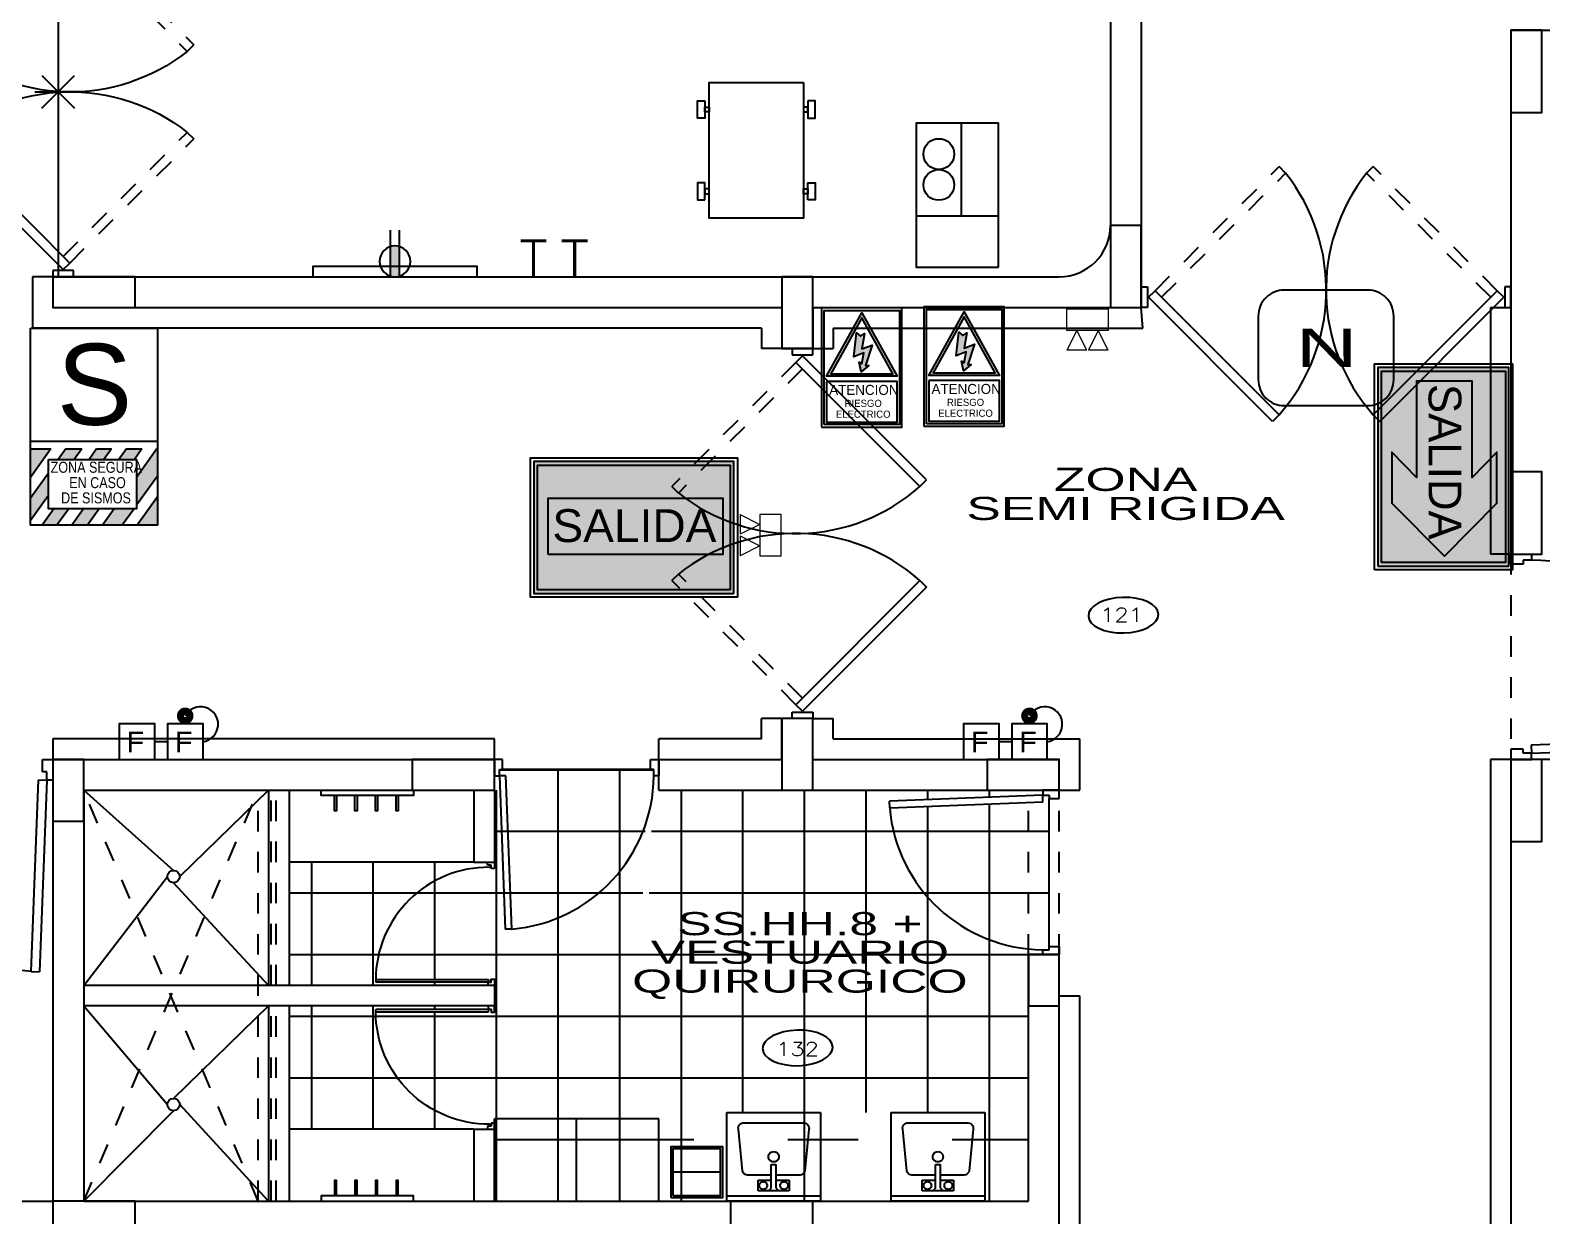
# Model space of a CAD drawing. Header units: millimetres. Extents: x 791 to 2661, y 209 to 602.
# Drawn here: x 1168.17 to 1175.53, y 492.06 to 497.83 of the extents above; entities that cross this region are included whole.
import ezdxf
from ezdxf.enums import TextEntityAlignment as Align

# ---------------------------------------------------------------- set-up
doc = ezdxf.new("R2010")
doc.units = ezdxf.units.MM
doc.header["$LTSCALE"] = 0.1
for name, pattern in [('DASHED2', [9.525, 6.35, -3.175]), ('HIDDEN', [9.525, 6.35, -3.175]), ('TRAZOS2', [0.375, 0.25, -0.125])]:
    doc.linetypes.add(name, pattern=pattern)
for name, color, linetype in [('01', 1, 'Continuous'), ('02', 8, 'Continuous'), ('03', 8, 'Continuous'), ('06', 1, 'Continuous'), ('1TEXTO-05', 5, 'Continuous'), ('BRIGADAS', 8, 'TRAZOS2'), ('CIRCUITO DE SALIDA', 8, 'Continuous'), ('COLUMNAS', 1, 'Continuous'), ('Equipamiento', 1, 'Continuous'), ('IE-ALARMA', 4, 'Continuous'), ('IE-ALUM', 4, 'Continuous'), ('LETRERO SEGURIDAD', 86, 'Continuous'), ('MARCO_FONDO_NEGRO', 7, 'Continuous'), ('N-AMB', 2, 'Continuous'), ('Pisos', 253, 'Continuous'), ('Proyecciones', 9, 'HIDDEN'), ('Puertas', 1, 'Continuous'), ('S LETRERO', 255, 'Continuous'), ('Sanitarios', 1, 'Continuous'), ('SENÑAL_FONDO_AMIARILLO', 51, 'Continuous'), ('SEÑAL_FONDO_AUXI_NEGRO', 250, 'Continuous'), ('SEÑAL_FONDO_FIGURAS', 254, 'Continuous'), ('SEÑAL_FONDO_NEGRO', 7, 'Continuous'), ('SEÑAL_FONDO_VERDE', 86, 'Continuous'), ('SEÑALES', 1, 'Continuous'), ('señalizacion', 1, 'Continuous'), ('Ventana alta', 1, 'DASHED2')]:
    doc.layers.add(name, color=color, linetype=linetype)
doc.layers.add('layer2', color=2, linetype='Continuous', lineweight=20)
doc.layers.add('LINEA 01', color=8, linetype='Continuous', lineweight=13)
doc.styles.add('0', font='romans.SHX', dxfattribs={"width": 1.5})
doc.styles.add('franklin gothic medium', font='framd.ttf')
doc.styles.add('ROMANS', font='', dxfattribs={"oblique": 1, "height": 0.075})
doc.styles.add('TEXTO TITULOS', font='', dxfattribs={"height": 0.12})
doc.styles.get('ROMANS').set_extended_font_data('Arial')
doc.styles.get('TEXTO TITULOS').set_extended_font_data('Arial')

# ---------------------------------------------------------------- blocks, each defined once
blk = doc.blocks.new('A$C0E812A79')
at = {"layer": 'Puertas', "linetype": 'TRAZOS2', "ltscale": 3}
for p, q in [((0.0668, -0.0182, 0.005), (0.671, 0.5859, 0.005)), ((0.0986, -0.05, 0.005), (0.7028, 0.5541, 0.005)), ((1.7014, -0.05, 0.005), (1.0972, 0.5541, 0.005)), ((1.7332, -0.0182, 0.005), (1.129, 0.5859, 0.005))]:
    blk.add_line(p, q, dxfattribs=at)
at = {"layer": 'Puertas'}
for p, q in [((0.7028, 0.5541, 0.005), (0.671, 0.5859, 0.005)), ((1.0972, 0.5541, 0.005), (1.129, 0.5859, 0.005))]:
    blk.add_line(p, q, dxfattribs=at)
at = {"layer": 'Puertas', "ltscale": 3}
for p, q in [((0, -0.1), (0, 0)), ((0, 0), (0.03, 0)), ((0.03, 0), (0.03, -0.025)), ((1.8, 0), (1.77, 0)), ((1.77, 0), (1.77, -0.025)), ((1.8, -0.1), (1.8, 0)), ((0.03, -0.025), (0.03, -0.025)), ((0.03, -0.025), (0.03, -0.1)), ((0.035, -0.05, 0.005), (0.0668, -0.0182, 0.005)), ((0.6391, -0.6542, 0.005), (0.035, -0.05, 0.005)), ((0.0668, -0.0182, 0.005), (0.671, -0.6223, 0.005)), ((1.7332, -0.0182, 0.005), (1.129, -0.6223, 0.005)), ((1.1609, -0.6542, 0.005), (1.765, -0.05, 0.005)), ((1.765, -0.05, 0.005), (1.7332, -0.0182, 0.005)), ((1.77, -0.025), (1.77, -0.025)), ((1.77, -0.025), (1.77, -0.1)), ((0.03, -0.1), (0, -0.1)), ((1.77, -0.1), (1.8, -0.1)), ((0.671, -0.6223, 0.005), (0.6391, -0.6542, 0.005)), ((1.129, -0.6223, 0.005), (1.1609, -0.6542, 0.005))]:
    blk.add_line(p, q, dxfattribs=at)
at = {"layer": 'Puertas'}
for centre, start, end in [((-0.017, -0.0151, 0.015), 318.56511, 38.33834), ((1.817, -0.0151, 0.015), 141.66166, 221.43489)]:
    blk.add_arc(centre, 0.9176, start, end, dxfattribs=at)
blk = doc.blocks.new('A$C75F00277')
at = {"layer": 'Puertas'}
for p, q in [((0, 0.95), (0, 1)), ((0, 1), (0.1, 1)), ((0.06, 0.97), (0.06, 0.95)), ((0.1, 0.97), (0.06, 0.97)), ((0.1, 1), (0.1, 0.97)), ((0.06, 0.95), (0, 0.95)), ((1.0317, 0.106), (0.0985, 0.07)), ((1.0317, 0.106), (1.0333, 0.066)), ((0, 0.05), (0, 0)), ((0.06, 0.05), (0, 0.05)), ((0, 0), (0.1, 0)), ((0.06, 0.03), (0.06, 0.05)), ((0.1, 0.03), (0.06, 0.03)), ((0.0985, 0.07), (0.1, 0.03)), ((0.1, 0.03), (1.0333, 0.066)), ((0.1, 0), (0.1, 0.03))]:
    blk.add_line(p, q, dxfattribs=at)
blk.add_arc((0.0923, 0.0274), 0.9427, 4.78175, 89.53472, dxfattribs=at)
blk = doc.blocks.new('A$C5FCB44E2')
at = {"layer": 'Sanitarios'}
for p, q in [((0, 0.4572, -0.1016), (0, 0.4572)), ((0, 0.4572, -0.1016), (0, 0.4572)), ((0, 0, -0.1016), (0, 0.4572, -0.1016)), ((0, 0.4572, -0.1016), (0.127, 0.4572, -0.1016)), ((0, 0), (0, 0.4572)), ((0, 0.4572), (0.127, 0.4572)), ((0.0254, 0.4572, 0.0508), (0.0254, 0, 0.0508)), ((0.127, 0.4572, -0.1016), (0.127, 0.4572)), ((0.127, 0.4572, -0.1016), (0.127, 0.4572)), ((0.127, 0.4572, -0.1016), (0.4318, 0.4572, -0.1016)), ((0.127, 0.4572), (0.4318, 0.4572)), ((0.4318, 0.4572, -0.1016), (0.4318, 0.4572)), ((0.4318, 0.4572, -0.1016), (0.4318, 0.4572)), ((0.4318, 0.4572, -0.1016), (0.4318, 0, -0.1016)), ((0.4318, 0.4572), (0.4318, 0)), ((0.1279, 0.362), (0.1304, 0.3681)), ((0.1304, 0.3681), (0.1344, 0.3734)), ((0.1344, 0.3734), (0.1397, 0.3774)), ((0.1397, 0.3774), (0.1458, 0.3799)), ((0.1458, 0.3799), (0.1474, 0.3803)), ((0.1474, 0.3803), (0.3506, 0.4003)), ((0.3506, 0.4003), (0.3572, 0.4008)), ((0.3572, 0.4008), (0.3638, 0.3995)), ((0.3638, 0.3995), (0.3697, 0.3965)), ((0.3697, 0.3965), (0.3747, 0.3922)), ((0.3747, 0.3922), (0.3784, 0.3867)), ((0.3784, 0.3867), (0.3805, 0.3804)), ((0.3805, 0.3804), (0.381, 0.3754)), ((0.381, 0.3754), (0.381, 0.0818)), ((0.0508, 0.1524, 0.0508), (0.0508, 0.3048, 0.0508)), ((0.0508, 0.3048, 0.0508), (0.1016, 0.3048, 0.0508)), ((0.0627, 0.2929, 0.0508), (0.0667, 0.2959, 0.0508)), ((0.0667, 0.2959, 0.0508), (0.0713, 0.2978, 0.0508)), ((0.0713, 0.2978, 0.0508), (0.0762, 0.2985, 0.0508)), ((0.0762, 0.2985, 0.0508), (0.0811, 0.2978, 0.0508)), ((0.0811, 0.2978, 0.0508), (0.0857, 0.2959, 0.0508)), ((0.0857, 0.2959, 0.0508), (0.0897, 0.2929, 0.0508)), ((0.1016, 0.3048, 0.0508), (0.1016, 0.2413, 0.0508)), ((0.127, 0.3554), (0.1279, 0.362)), ((0.127, 0.2413), (0.127, 0.3554)), ((0.0635, 0.2413, 0.0508), (0.0508, 0.254, 0.0508)), ((0.0572, 0.2794, 0.0508), (0.0578, 0.2843, 0.0508)), ((0.0578, 0.2745, 0.0508), (0.0572, 0.2794, 0.0508)), ((0.0578, 0.2843, 0.0508), (0.0597, 0.2889, 0.0508)), ((0.0597, 0.2699, 0.0508), (0.0578, 0.2745, 0.0508)), ((0.0597, 0.2889, 0.0508), (0.0627, 0.2929, 0.0508)), ((0.0627, 0.2659, 0.0508), (0.0597, 0.2699, 0.0508)), ((0.0667, 0.2629, 0.0508), (0.0627, 0.2659, 0.0508)), ((0.0635, 0.2413, 0.0508), (0.1778, 0.2413, 0.0508)), ((0.0713, 0.261, 0.0508), (0.0667, 0.2629, 0.0508)), ((0.0762, 0.2604, 0.0508), (0.0713, 0.261, 0.0508)), ((0.0811, 0.261, 0.0508), (0.0762, 0.2604, 0.0508)), ((0.0762, 0.2604, 0.0508), (0.0762, 0.2604, 0.0508)), ((0.0857, 0.2629, 0.0508), (0.0811, 0.261, 0.0508)), ((0.0897, 0.2659, 0.0508), (0.0857, 0.2629, 0.0508)), ((0.0897, 0.2929, 0.0508), (0.0927, 0.2889, 0.0508)), ((0.0927, 0.2699, 0.0508), (0.0897, 0.2659, 0.0508)), ((0.0927, 0.2889, 0.0508), (0.0946, 0.2843, 0.0508)), ((0.0946, 0.2745, 0.0508), (0.0927, 0.2699, 0.0508)), ((0.0946, 0.2843, 0.0508), (0.0953, 0.2794, 0.0508)), ((0.0953, 0.2794, 0.0508), (0.0946, 0.2745, 0.0508)), ((0.1778, 0.2413, 0.0508), (0.1778, 0.2159, 0.0508)), ((0.1905, 0.2286, 0.0508), (0.1914, 0.2352, 0.0508)), ((0.1914, 0.222, 0.0508), (0.1905, 0.2286, 0.0508)), ((0.1914, 0.2352, 0.0508), (0.1939, 0.2413, 0.0508)), ((0.1939, 0.2159, 0.0508), (0.1914, 0.222, 0.0508)), ((0.1939, 0.2413, 0.0508), (0.1979, 0.2466, 0.0508)), ((0.1979, 0.2466, 0.0508), (0.2032, 0.2506, 0.0508)), ((0.2032, 0.2506, 0.0508), (0.2093, 0.2531, 0.0508)), ((0.2093, 0.2531, 0.0508), (0.2159, 0.254, 0.0508)), ((0.2159, 0.254, 0.0508), (0.2225, 0.2531, 0.0508)), ((0.2225, 0.2531, 0.0508), (0.2286, 0.2506, 0.0508)), ((0.2286, 0.2506, 0.0508), (0.2339, 0.2466, 0.0508)), ((0.2339, 0.2466, 0.0508), (0.2379, 0.2413, 0.0508)), ((0.2379, 0.2413, 0.0508), (0.2404, 0.2352, 0.0508)), ((0.2404, 0.222, 0.0508), (0.2379, 0.2159, 0.0508)), ((0.2404, 0.2352, 0.0508), (0.2413, 0.2286, 0.0508)), ((0.2413, 0.2286, 0.0508), (0.2404, 0.222, 0.0508)), ((0.0635, 0.2159, 0.0508), (0.0508, 0.2032, 0.0508)), ((0.1016, 0.1524, 0.0508), (0.0508, 0.1524, 0.0508)), ((0.0572, 0.1778, 0.0508), (0.0578, 0.1827, 0.0508)), ((0.0578, 0.1729, 0.0508), (0.0572, 0.1778, 0.0508)), ((0.0578, 0.1827, 0.0508), (0.0597, 0.1873, 0.0508)), ((0.0597, 0.1683, 0.0508), (0.0578, 0.1729, 0.0508)), ((0.0597, 0.1873, 0.0508), (0.0627, 0.1913, 0.0508)), ((0.0627, 0.1643, 0.0508), (0.0597, 0.1683, 0.0508)), ((0.0627, 0.1913, 0.0508), (0.0667, 0.1943, 0.0508)), ((0.0667, 0.1613, 0.0508), (0.0627, 0.1643, 0.0508)), ((0.0635, 0.2159, 0.0508), (0.1778, 0.2159, 0.0508)), ((0.0667, 0.1943, 0.0508), (0.0713, 0.1962, 0.0508)), ((0.0713, 0.1594, 0.0508), (0.0667, 0.1613, 0.0508)), ((0.0713, 0.1962, 0.0508), (0.0762, 0.1969, 0.0508)), ((0.0762, 0.1588, 0.0508), (0.0713, 0.1594, 0.0508)), ((0.0762, 0.1969, 0.0508), (0.0811, 0.1962, 0.0508)), ((0.0811, 0.1594, 0.0508), (0.0762, 0.1588, 0.0508)), ((0.0762, 0.1588, 0.0508), (0.0762, 0.1588, 0.0508)), ((0.0811, 0.1962, 0.0508), (0.0857, 0.1943, 0.0508)), ((0.0857, 0.1613, 0.0508), (0.0811, 0.1594, 0.0508)), ((0.0857, 0.1943, 0.0508), (0.0897, 0.1913, 0.0508)), ((0.0897, 0.1643, 0.0508), (0.0857, 0.1613, 0.0508)), ((0.0897, 0.1913, 0.0508), (0.0927, 0.1873, 0.0508)), ((0.0927, 0.1683, 0.0508), (0.0897, 0.1643, 0.0508)), ((0.0927, 0.1873, 0.0508), (0.0946, 0.1827, 0.0508)), ((0.0946, 0.1729, 0.0508), (0.0927, 0.1683, 0.0508)), ((0.0946, 0.1827, 0.0508), (0.0953, 0.1778, 0.0508)), ((0.0953, 0.1778, 0.0508), (0.0946, 0.1729, 0.0508)), ((0.1016, 0.2159, 0.0508), (0.1016, 0.1524, 0.0508)), ((0.127, 0.1018), (0.127, 0.2159)), ((0.1979, 0.2106, 0.0508), (0.1939, 0.2159, 0.0508)), ((0.2032, 0.2066, 0.0508), (0.1979, 0.2106, 0.0508)), ((0.2093, 0.2041, 0.0508), (0.2032, 0.2066, 0.0508)), ((0.2159, 0.2032, 0.0508), (0.2093, 0.2041, 0.0508)), ((0.2225, 0.2041, 0.0508), (0.2159, 0.2032, 0.0508)), ((0.2159, 0.2032, 0.0508), (0.2159, 0.2032, 0.0508)), ((0.2286, 0.2066, 0.0508), (0.2225, 0.2041, 0.0508)), ((0.2339, 0.2106, 0.0508), (0.2286, 0.2066, 0.0508)), ((0.2379, 0.2159, 0.0508), (0.2339, 0.2106, 0.0508)), ((0.1271, 0.1002), (0.127, 0.1018)), ((0.1283, 0.0936), (0.1271, 0.1002)), ((0.1313, 0.0877), (0.1283, 0.0936)), ((0.1356, 0.0827), (0.1313, 0.0877)), ((0.1411, 0.079), (0.1356, 0.0827)), ((0.1474, 0.0769), (0.1411, 0.079)), ((0.3506, 0.0569), (0.1474, 0.0769)), ((0.3801, 0.0752), (0.3776, 0.0691)), ((0.381, 0.0818), (0.3801, 0.0752)), ((0, 0, -0.1016), (0, 0)), ((0, 0, -0.1016), (0, 0)), ((0.127, 0, -0.1016), (0, 0, -0.1016)), ((0.127, 0), (0, 0)), ((0.127, 0, -0.1016), (0.127, 0)), ((0.127, 0, -0.1016), (0.127, 0)), ((0.4318, 0, -0.1016), (0.127, 0, -0.1016)), ((0.4318, 0), (0.127, 0)), ((0.3556, 0.0564), (0.3506, 0.0569)), ((0.3622, 0.0573), (0.3556, 0.0564)), ((0.3683, 0.0598), (0.3622, 0.0573)), ((0.3736, 0.0638), (0.3683, 0.0598)), ((0.3776, 0.0691), (0.3736, 0.0638)), ((0.4318, 0, -0.1016), (0.4318, 0)), ((0.4318, 0, -0.1016), (0.4318, 0))]:
    blk.add_line(p, q, dxfattribs=at)
blk = doc.blocks.new('cambio piso')
at = {"layer": 'Pisos', "color": 3}
for p, q in [((968.3723, 604.2963), (968.3723, 604.0714)), ((968.3723, 604.2963), (968.3723, 604.0714)), ((968.4518, 604.2634), (968.2927, 604.1044)), ((968.2927, 604.2634), (968.4518, 604.1044))]:
    blk.add_line(p, q, dxfattribs=at)
blk = doc.blocks.new('.6')
at = {"layer": '02'}
for p, q in [((-0.033, 0.579), (-0.033, 0.594)), ((0, 0.594), (0, 0.564)), ((-0.024, 0.579), (-0.033, 0.579)), ((-0.015, 0.579), (-0.024, 0.579)), ((-0.015, 0.564), (-0.015, 0.579)), ((0, 0.564), (-0.015, 0.564)), ((-0.5725, 0.0285), (-0.028, 0.0285)), ((-0.5725, 0.0285), (-0.5725, 0.0165)), ((-0.028, 0.0165), (-0.5725, 0.0165)), ((-0.028, 0.0285), (-0.028, 0.0165))]:
    blk.add_line(p, q, dxfattribs=at)
blk.add_lwpolyline([(0, 0), (-0.0304, 0), (-0.0304, 0.015), (-0.015, 0.015), (-0.015, 0.03), (0, 0.03)], close=True, dxfattribs=at)
at = {"layer": 'Puertas'}
for p, q in [((-0.024, 0.5695), (-0.015, 0.5695)), ((-0.028, 0.0165), (-0.028, 0.015))]:
    blk.add_line(p, q, dxfattribs=at)
blk.add_arc((-0.028, 0.025), 0.5445, 89.57456, 179.62972, dxfattribs=at)
blk = doc.blocks.new('TOM-2')
blk.add_hatch(color=256).paths.add_polyline_path([(-0.0135, -0.0225, 0.076321), (-0.01, 0, 0.076321), (-0.0135, 0.0225), (-0.1565, 0.0225, 0.076321), (-0.16, 0, 0.076321), (-0.1565, -0.0225)])
for p, q in [((-0.0135, 0.0225), (-0.2365, 0.0225)), ((-0.0135, -0.0225), (-0.2365, -0.0225))]:
    blk.add_line(p, q)
blk.add_circle((-0.085, 0), 0.075)
blk = doc.blocks.new('N-2')
at = {"layer": 'Equipamiento'}
blk.add_lwpolyline([(0.3066, -0.1513), (0.3566, -0.1513), (0.3566, 0.6487), (0.3066, 0.6487)], close=True, dxfattribs=at)
blk = doc.blocks.new('MA-12')
for points in [[(0.0891, 0.4803), (0.1723, 0.4803), (0.1723, 0.5162), (0.0891, 0.5162)], [(0.5709, 0.4803), (0.4877, 0.4803), (0.4877, 0.5162), (0.5709, 0.5162)], [(0, 0), (0.66, 0), (0.66, 0.46), (0, 0.46)], [(0.1189, 0.46), (0.1425, 0.46), (0.1425, 0.4803), (0.1189, 0.4803)], [(0.5411, 0.46), (0.5175, 0.46), (0.5175, 0.4803), (0.5411, 0.4803)], [(0.0891, -0.0203), (0.1723, -0.0203), (0.1723, -0.0562), (0.0891, -0.0562)], [(0.1189, 0), (0.1425, 0), (0.1425, -0.0203), (0.1189, -0.0203)], [(0.5709, -0.0203), (0.4877, -0.0203), (0.4877, -0.0562), (0.5709, -0.0562)], [(0.5411, 0), (0.5175, 0), (0.5175, -0.0203), (0.5411, -0.0203)]]:
    blk.add_lwpolyline(points, close=True)
blk = doc.blocks.new('EM-20')
for p, q in [((-0.1, 0.2), (-0.1, -0.2)), ((-0.1, -0.02), (0.35, -0.02))]:
    blk.add_line(p, q)
blk.add_lwpolyline([(-0.35, -0.2), (0.35, -0.2), (0.35, 0.2), (-0.35, 0.2)], close=True)
for centre in [(0.05, 0.09), (0.2, 0.09)]:
    blk.add_circle(centre, 0.075)
blk = doc.blocks.new('MP-1')
at = {"layer": 'Equipamiento'}
blk.add_line((0.115, 0), (0.115, -0.23), dxfattribs=at)
for points in [[(-0.01, -0.24), (0.24, -0.24), (0.24, 0.01), (-0.01, 0.01)], [(0, -0.23), (0.23, -0.23), (0.23, 0), (0, 0)]]:
    blk.add_lwpolyline(points, close=True, dxfattribs=at)
blk = doc.blocks.new('MC-34')
for p, q in [((-0.025, 0.05), (-0.1, 0.05)), ((-0.025, -0.05), (-0.1, -0.05)), ((-0.025, -0.15), (-0.1, -0.15))]:
    blk.add_line(p, q)
blk.add_lwpolyline([(0, -0.225), (0, 0.225), (-0.025, 0.225), (-0.025, -0.225)], close=True)
for points in [[(-0.025, 0.15), (-0.1, 0.15), (-0.1, 0.14), (-0.025, 0.14)], [(-0.025, 0.05), (-0.1, 0.05), (-0.1, 0.04), (-0.025, 0.04)], [(-0.025, -0.05), (-0.1, -0.05), (-0.1, -0.06), (-0.025, -0.06)], [(-0.025, -0.15), (-0.1, -0.15), (-0.1, -0.16), (-0.025, -0.16)]]:
    blk.add_lwpolyline(points)
blk = doc.blocks.new('A$C34EA66F1')
at = {"layer": 'Equipamiento', "rotation": 180}
blk.add_blockref('MC-34', (0, 0.225), dxfattribs=at)
blk = doc.blocks.new('SAL4')
at = {"layer": 'SEÑAL_FONDO_FIGURAS'}
h = blk.add_hatch(color=256, dxfattribs=at)
h.paths.add_polyline_path([(845.8129, 731.0212), (845.8129, 731.4968), (846.5341, 731.4968), (846.5341, 731.0212)])
h.paths.add_polyline_path([(846.5211, 731.0343), (846.5211, 731.4837), (845.8259, 731.4837), (845.8259, 731.0343)], flags=16)
h.paths.add_polyline_path([(846.3999, 731.1488), (845.9025, 731.1488), (845.9025, 731.3815), (846.3999, 731.3815)], flags=8)
blk.add_hatch(color=256, dxfattribs=at).paths.add_polyline_path([(846.4952, 731.3638), (845.8624, 731.3638), (845.8624, 731.1627), (846.4952, 731.1627)])
at = {"layer": 'SEÑAL_FONDO_VERDE'}
h = blk.add_hatch(color=256, dxfattribs=at)
h.paths.add_polyline_path([(846.5211, 731.4837), (845.8259, 731.4837), (845.8259, 731.0343), (846.5211, 731.0343)])
h.paths.add_polyline_path([(846.4952, 731.3638), (846.4952, 731.1627), (845.8624, 731.1627), (845.8624, 731.3638)], flags=16)
at = {"layer": 'MARCO_FONDO_NEGRO'}
blk.add_lwpolyline([(846.5471, 731.0082), (845.7999, 731.0082), (845.7999, 731.5098), (846.5471, 731.5098)], close=True, dxfattribs=at)
at = {"layer": 'SEÑAL_FONDO_FIGURAS'}
blk.add_lwpolyline([(846.5341, 731.0212), (846.5341, 731.4968), (845.8129, 731.4968), (845.8129, 731.0212)], close=True, dxfattribs=at)
at = {"layer": 'SEÑAL_FONDO_NEGRO'}
blk.add_lwpolyline([(846.5211, 731.0343), (845.8259, 731.0343), (845.8259, 731.4837), (846.5211, 731.4837)], close=True, dxfattribs=at)
at = {"layer": 'SEÑAL_FONDO_VERDE'}
blk.add_lwpolyline([(845.8624, 731.1627), (846.4952, 731.1627), (846.4952, 731.3638), (845.8624, 731.3638)], close=True, dxfattribs=at)
at = {"layer": 'SEÑAL_FONDO_VERDE', "style": 'franklin gothic medium', "width": 1.05}
blk.add_text('SALIDA', height=0.11849, dxfattribs=at).set_placement((845.8794, 731.2063))
blk = doc.blocks.new('A$C4F586106')
at = {"layer": 'SEÑAL_FONDO_FIGURAS'}
h = blk.add_hatch(color=256, dxfattribs=at)
h.paths.add_polyline_path([(1.092, 0.238), (0.029, 0.238), (0.029, 1.85), (1.092, 1.85)])
h.paths.add_polyline_path([(1.063, 1.821), (0.058, 1.821), (0.058, 0.267), (1.063, 0.267)], flags=16)
h.paths.add_polyline_path([(0.807, 1.55), (0.807, 0.438), (0.287, 0.438), (0.287, 1.55)], flags=8)
blk.add_hatch(color=256, dxfattribs=at).paths.add_polyline_path([(0.553, 1.768), (0.126, 1.339), (0.126, 0.925), (0.327, 1.132), (0.327, 0.349), (0.553, 0.349), (0.778, 0.349), (0.778, 1.132), (0.979, 0.925), (0.979, 1.339)])
at = {"layer": 'SEÑAL_FONDO_VERDE'}
h = blk.add_hatch(color=256, dxfattribs=at)
h.paths.add_polyline_path([(0.058, 0.267), (0.058, 1.821), (1.063, 1.821), (1.063, 0.267)])
h.paths.add_polyline_path([(0.327, 0.349), (0.553, 0.349), (0.778, 0.349), (0.778, 1.132), (0.979, 0.925), (0.979, 1.339), (0.553, 1.768), (0.126, 1.339), (0.126, 0.925), (0.327, 1.132)], flags=16)
at = {"layer": 'MARCO_FONDO_NEGRO'}
blk.add_lwpolyline([(1.121, 1.879), (1.121, 0.209), (0, 0.209), (0, 1.879)], close=True, dxfattribs=at)
at = {"layer": 'SEÑAL_FONDO_FIGURAS'}
blk.add_lwpolyline([(1.092, 1.85), (0.029, 1.85), (0.029, 0.238), (1.092, 0.238)], close=True, dxfattribs=at)
at = {"layer": 'SEÑAL_FONDO_NEGRO'}
blk.add_lwpolyline([(1.063, 1.821), (1.063, 0.267), (0.058, 0.267), (0.058, 1.821)], close=True, dxfattribs=at)
at = {"layer": 'SEÑAL_FONDO_VERDE'}
for points in [[(1.063, 1.821), (1.063, 0.267), (0.058, 0.267), (0.058, 1.821)], [(0.553, 0.349), (0.778, 0.349), (0.778, 1.132), (0.979, 0.925), (0.979, 1.339), (0.553, 1.768), (0.126, 1.339), (0.126, 0.925), (0.327, 1.132), (0.327, 0.349)], [(0.553, 0.349), (0.778, 0.349), (0.778, 1.132), (0.979, 0.925), (0.979, 1.339), (0.553, 1.768), (0.126, 1.339), (0.126, 0.925), (0.327, 1.132), (0.327, 0.349)]]:
    blk.add_lwpolyline(points, close=True, dxfattribs=at)
at = {"layer": 'SEÑAL_FONDO_VERDE', "style": 'franklin gothic medium'}
blk.add_text('SALIDA', height=0.2658, rotation=90, dxfattribs=at).set_placement((0.681, 0.372))
blk = doc.blocks.new('SEG')
at = {"layer": 'LETRERO SEGURIDAD'}
h = blk.add_hatch(color=2, dxfattribs=at)
h.dxf.hatch_style = 2
h.paths.add_polyline_path([(0.276, 1.037), (0, 1.037), (0, 0.651)])
h = blk.add_hatch(color=2, dxfattribs=at)
h.dxf.hatch_style = 2
h.paths.add_polyline_path([(0.592, 0.894), (0.695, 1.037), (0.479, 1.037), (0.377, 0.894)])
h = blk.add_hatch(color=2, dxfattribs=at)
h.dxf.hatch_style = 2
h.paths.add_polyline_path([(0.996, 0.894), (1.098, 1.037), (0.898, 1.037), (0.795, 0.894)])
h = blk.add_hatch(color=2, dxfattribs=at)
h.dxf.hatch_style = 2
h.paths.add_polyline_path([(1.411, 0.894), (1.514, 1.037), (1.302, 1.037), (1.199, 0.894)])
h = blk.add_hatch(color=2, dxfattribs=at)
h.dxf.hatch_style = 2
h.paths.add_polyline_path([(1.441, 0.274), (1.723, 0.669), (1.723, 1.037), (1.717, 1.037), (1.441, 0.651)])
h = blk.add_hatch(color=2, dxfattribs=at)
h.dxf.hatch_style = 2
h.paths.add_polyline_path([(0, 0.367), (0, 0.066), (0.242, 0.405), (0.242, 0.706)])
h = blk.add_hatch(color=2, dxfattribs=at)
h.dxf.hatch_style = 2
h.paths.add_polyline_path([(0.518, 0.226), (0.318, 0.226), (0.156, 0), (0.357, 0)])
h = blk.add_hatch(color=2, dxfattribs=at)
h.dxf.hatch_style = 2
h.paths.add_polyline_path([(0.56, 0), (0.772, 0), (0.934, 0.226), (0.721, 0.226)])
h = blk.add_hatch(color=2, dxfattribs=at)
h.dxf.hatch_style = 2
h.paths.add_polyline_path([(0.976, 0), (1.245, 0), (1.406, 0.226), (1.137, 0.226)])
h = blk.add_hatch(color=2, dxfattribs=at)
h.dxf.hatch_style = 2
h.paths.add_polyline_path([(1.448, 0), (1.723, 0), (1.723, 0.385)])
at = {"layer": 'LETRERO SEGURIDAD', "color": 2}
for p, q in [((0, 1.143), (1.723, 1.143)), ((0, 1.037), (0.276, 1.037)), ((0.276, 1.037), (0, 0.651)), ((0.479, 1.037), (0.377, 0.894)), ((0.479, 1.037), (0.695, 1.037)), ((0.695, 1.037), (0.592, 0.894)), ((0.898, 1.037), (0.795, 0.894)), ((0.898, 1.037), (1.098, 1.037)), ((1.098, 1.037), (0.996, 0.894)), ((1.302, 1.037), (1.199, 0.894)), ((1.302, 1.037), (1.514, 1.037)), ((1.514, 1.037), (1.411, 0.894)), ((1.717, 1.037), (1.441, 0.651)), ((1.717, 1.037), (1.723, 1.037)), ((0.242, 0.706), (0, 0.367)), ((1.723, 0.669), (1.441, 0.274)), ((0.242, 0.405), (0, 0.066)), ((0.318, 0.226), (0.156, 0)), ((0.518, 0.226), (0.357, 0)), ((0.721, 0.226), (0.56, 0)), ((0.934, 0.226), (0.772, 0)), ((1.137, 0.226), (0.976, 0)), ((1.406, 0.226), (1.245, 0)), ((1.723, 0.385), (1.448, 0))]:
    blk.add_line(p, q, dxfattribs=at)
for points in [[(0, 2.679), (1.723, 2.679), (1.723, 0), (0, 0)], [(0.242, 0.894), (1.441, 0.894), (1.441, 0.226), (0.242, 0.226)]]:
    blk.add_lwpolyline(points, close=True, dxfattribs=at)
at = {"layer": 'LINEA 01', "color": 2, "char_height": 0.14898, "width": 3.73895, "attachment_point": 1}
for s, insert in [('{\\fSwis721 Cn BT|b0|i0|c0|p34;ZONA SEGURA}', (0.273, 0.863)), ('{\\fSwis721 Cn BT|b0|i0|c0|p34;EN CASO}', (0.526, 0.654)), ('{\\fSwis721 Cn BT|b0|i0|c0|p34;DE SISMOS}', (0.415, 0.447))]:
    blk.add_mtext(s, dxfattribs=dict(at, insert=insert))
at = {"layer": 'S LETRERO', "color": 2, "style": 'TEXTO TITULOS'}
blk.add_text('S', height=1.101, dxfattribs=at).set_placement((0.356, 1.365))
blk = doc.blocks.new('A$C4DE02C67')
at = {"layer": 'SEÑALES', "color": 2}
blk.add_lwpolyline([(0.0844, 0), (0.3556, 0, 0.414214), (0.4399, 0.0844), (0.4399, 0.2906, 0.414214), (0.3556, 0.375), (0.0844, 0.375, 0.414214), (0, 0.2906), (0, 0.0844, 0.414214)], format="xyb", close=True, dxfattribs=at)
at = {"layer": 'SEÑALES', "color": 2, "style": 'ROMANS', "width": 1.6}
blk.add_attdef('N', text='', height=0.125, dxfattribs=at).set_placement((0.2219, 0.1875), align=Align.MIDDLE_CENTER)
blk = doc.blocks.new('A$C19FD3893')
at = {"layer": 'SEÑALES', "color": 2}
blk.add_blockref('A$C4DE02C67', (-0.22, -0.375), dxfattribs=at).add_auto_attribs({'N': 'N'})
blk = doc.blocks.new('LUZ EMERG DUO')
at = {"layer": 'layer2'}
for p, q in [((-0.1, 0.2), (-0.004, 0.2)), ((-0.1, 0.2), (-0.052, 0.104)), ((-0.052, 0.104), (-0.004, 0.2)), ((0.004, 0.2), (0.1, 0.2)), ((0.004, 0.2), (0.052, 0.104)), ((0.052, 0.104), (0.1, 0.2)), ((-0.1, 0.104), (0.1, 0.104)), ((-0.1, 0), (-0.1, 0.104)), ((0.1, 0.104), (0.1, 0)), ((0.1, 0), (-0.1, 0))]:
    blk.add_line(p, q, dxfattribs=at)
blk = doc.blocks.new('ELECT')
at = {"layer": 'SEÑAL_FONDO_AUXI_NEGRO'}
h = blk.add_hatch(color=2, dxfattribs=at)
h.paths.add_polyline_path([(0.906, -0.111), (0.111, -1.541), (0.906, -1.541), (1.701, -1.541)])
h.paths.add_polyline_path([(1.605, -1.486), (0.906, -1.486), (0.206, -1.486), (0.906, -0.222)], flags=16)
h.paths.add_polyline_path([(0.99, -1.297), (1.068, -1.297), (0.895, -1.44), (0.844, -1.224), (0.907, -1.262), (0.955, -1.008), (0.728, -1.101), (0.788, -0.564), (0.874, -0.639), (0.967, -0.579), (0.904, -0.925), (1.139, -0.839)], flags=0)
at = {"layer": 'MARCO_FONDO_NEGRO', "color": 2}
for points in [[(0, -2.685), (1.811, -2.685), (1.811, 0), (0, 0)], [(0.055, -2.63), (0.055, -0.055), (1.756, -0.055), (1.756, -2.63)]]:
    blk.add_lwpolyline(points, close=True, dxfattribs=at)
at = {"layer": 'SENÑAL_FONDO_AMIARILLO', "color": 2}
for points in [[(0.906, -1.486), (1.605, -1.486), (0.906, -0.222), (0.206, -1.486)], [(0.111, -1.655), (0.111, -2.574), (1.701, -2.574), (1.701, -1.655)]]:
    blk.add_lwpolyline(points, close=True, dxfattribs=at)
blk.add_lwpolyline([(0.907, -1.262), (0.955, -1.008), (0.728, -1.101), (0.788, -0.564), (0.874, -0.639), (0.967, -0.579), (0.904, -0.925), (1.139, -0.839), (0.99, -1.297), (1.068, -1.297), (0.895, -1.44), (0.844, -1.224), (0.907, -1.262)], dxfattribs=at)
at = {"layer": 'SEÑAL_FONDO_AUXI_NEGRO', "color": 2}
for points in [[(0.906, -1.541), (0.111, -1.541), (0.906, -0.111), (1.701, -1.541)], [(0.906, -1.486), (1.605, -1.486), (0.906, -0.222), (0.206, -1.486)]]:
    blk.add_lwpolyline(points, close=True, dxfattribs=at)
blk.add_lwpolyline([(0.907, -1.262), (0.955, -1.008), (0.728, -1.101), (0.788, -0.564), (0.874, -0.639), (0.967, -0.579), (0.904, -0.925), (1.139, -0.839), (0.99, -1.297), (1.068, -1.297), (0.895, -1.44), (0.844, -1.224), (0.907, -1.262)], dxfattribs=at)
at = {"layer": 'SEÑAL_FONDO_AUXI_NEGRO', "color": 2, "style": 'franklin gothic medium'}
for s, height, p in [('ATENCION', 0.2261, (0.171, -1.96)), ('ELECTRICO', 0.1611, (0.321, -2.475)), ('RIESGO', 0.1611, (0.519, -2.23))]:
    blk.add_text(s, height=height, dxfattribs=at).set_placement(p)
blk = doc.blocks.new('ALARMA11')
at = {"const_width": 0.0463}
blk.add_lwpolyline([(0.3042, 0.2159, 1), (0.338, 0.209, 1), (0.3042, 0.2159)], format="xyb", dxfattribs=at)
for points in [[(0, 0), (0.173, 0), (0.173, 0.173), (0, 0.173)], [(0.2349, 0), (0.4079, 0), (0.4079, 0.173), (0.2349, 0.173)]]:
    blk.add_lwpolyline(points, close=True)
blk.add_lwpolyline([(0.2349, 0.0865), (0.173, 0.0865)])
blk.add_arc((0.3959, 0.1712), 0.0855, 278.00498, 151.12641)
at = {"style": 'ROMANS'}
for p in [(0.0362, 0.0352), (0.2711, 0.0352)]:
    blk.add_text('F', height=0.1, dxfattribs=at).set_placement(p)

msp = doc.modelspace()

# ---------------------------------------------------------------- hatches: boundary and pattern name
at = {"layer": 'Pisos', "ltscale": 0.15}
h = msp.add_hatch(dxfattribs=at)
h.set_pattern_fill('_USER', color=256, scale=0.3, style=0, double=1, pattern_type=0)
h.set_pattern_definition([(360, (1173.14137, 492.12913), (7e-17, 0.3), []), (90, (1173.14137, 492.12913), (-0.3, 9e-17), [])])
h.paths.add_polyline_path([(1173.0314, 493.3291), (1173.0314, 493.357, -0.36113), (1172.356, 494.0444), (1172.3548, 494.0763), (1173.0314, 494.1024), (1173.0314, 494.1291), (1171.2314, 494.1291), (1171.2047, 494.1291), (1171.1786, 493.4525), (1171.1466, 493.4537, -0.36113), (1170.4592, 494.1291), (1170.4314, 494.1291), (1170.4314, 493.7791), (1170.4314, 493.7488), (1170.4162, 493.7488), (1170.4162, 493.7543), (1170.4071, 493.7543, 0.414496), (1169.8531, 493.2079), (1170.403, 493.2079), (1170.403, 493.1943), (1170.4162, 493.1943), (1170.4162, 493.2094), (1170.4314, 493.2094), (1170.4314, 493.1791), (1170.4314, 493.0791), (1170.4314, 493.0488), (1170.4162, 493.0488), (1170.4162, 493.064), (1170.403, 493.064), (1170.403, 493.0503), (1169.8531, 493.0503, 0.414496), (1170.4071, 492.5039), (1170.4162, 492.5039), (1170.4162, 492.5094), (1170.4314, 492.5094), (1170.4314, 492.4791), (1170.4314, 492.1291), (1171.4028, 492.1291), (1171.4028, 492.2561), (1171.4028, 492.5609), (1171.86, 492.5609), (1171.86, 492.2561), (1171.86, 492.1291), (1172.2028, 492.1291), (1172.2028, 492.2561), (1172.2028, 492.5609), (1172.66, 492.5609), (1172.66, 492.2561), (1172.66, 492.1291), (1173.0314, 492.1291)])
h.paths.add_polyline_path([(1169.8531, 493.0503), (1169.8531, 493.0625), (1170.4007, 493.0625), (1170.4007, 493.0791), (1169.628, 493.0791), (1169.628, 492.4791), (1170.3314, 492.4791), (1170.398, 492.4791), (1170.398, 492.4943), (1170.4071, 492.4943), (1170.4162, 492.4943), (1170.4162, 492.5039), (1170.4071, 492.5039, -0.414496)])
h.paths.add_polyline_path([(1169.628, 493.0791), (1169.4314, 493.0791), (1169.4314, 492.4791), (1169.628, 492.4791)])
h.paths.add_polyline_path([(1169.628, 493.7791), (1169.4314, 493.7791), (1169.4314, 493.1791), (1169.628, 493.1791)])
h.paths.add_polyline_path([(1170.4071, 493.7543), (1170.4162, 493.7543), (1170.4162, 493.764), (1170.4071, 493.764), (1170.398, 493.764), (1170.398, 493.7791), (1170.3314, 493.7791), (1169.628, 493.7791), (1169.628, 493.1791), (1170.4007, 493.1791), (1170.4007, 493.1958), (1169.8531, 493.1958), (1169.8531, 493.2079, -0.414496)])
h.paths.add_polyline_path([(1171.1726, 494.1291), (1170.4592, 494.1291, 0.36113), (1171.1466, 493.4537)], flags=17)
h.paths.add_polyline_path([(1171.2074, 494.2311), (1171.1914, 494.2311), (1170.4714, 494.2311), (1170.4554, 494.2311), (1170.4554, 494.1991, 0.023253), (1170.4592, 494.1291), (1171.1726, 494.1291), (1171.1754, 494.2004), (1171.2074, 494.1991)])
h.paths.add_polyline_path([(1173.0314, 494.0704), (1172.356, 494.0444, 0.36113), (1173.0314, 493.357)], flags=17)
h.paths.add_polyline_path([(1173.1334, 494.0891), (1173.1334, 494.1051), (1173.1014, 494.1051), (1173.1026, 494.0732), (1173.0314, 494.0704), (1173.0314, 493.357, 0.023253), (1173.1014, 493.3531), (1173.1334, 493.3531), (1173.1334, 493.3691)])

# ---------------------------------------------------------------- linework, layer by layer
at = {"layer": '01'}
for p, q in [((1169.3314, 494.1291), (1169.3314, 493.1791)), ((1169.4314, 494.1291), (1169.4314, 493.1791)), ((1169.3314, 493.0791), (1169.3314, 492.1291)), ((1169.4314, 493.0791), (1169.4314, 492.132))]:
    msp.add_line(p, q, dxfattribs=at)
at = {"layer": '03'}
for p, q in [((1170.3314, 494.1291), (1170.3314, 493.7791)), ((1170.4314, 494.1291), (1170.4314, 493.7791)), ((1170.3314, 493.7791), (1170.4314, 493.7791)), ((1170.4314, 493.1791), (1168.4314, 493.1791)), ((1170.4314, 493.1791), (1170.4314, 493.0791)), ((1170.4314, 493.0791), (1168.4314, 493.0791)), ((1170.3314, 492.4791), (1170.3314, 492.1291)), ((1170.3314, 492.4791), (1170.4314, 492.4791)), ((1170.4314, 492.4791), (1170.4314, 492.1291))]:
    msp.add_line(p, q, dxfattribs=at)
at = {"layer": '06'}
for p, q in [((1173.5814, 502.7218), (1173.5814, 496.4791)), ((1173.4314, 502.4678), (1173.4314, 496.8791)), ((1175.3814, 497.8291), (1180.1814, 497.8291)), ((1175.3814, 497.8291), (1175.3814, 495.2791)), ((1168.2814, 496.6291), (1168.2814, 496.4791)), ((1168.2814, 496.6291), (1173.1814, 496.6291)), ((1168.2814, 496.4791), (1171.8314, 496.4791)), ((1171.8314, 496.4791), (1171.8314, 496.2791)), ((1171.9814, 496.4791), (1173.5814, 496.4791)), ((1171.9814, 496.4791), (1171.9814, 496.2791)), ((1171.9814, 496.2791), (1171.8314, 496.2791)), ((1175.3814, 495.2791), (1175.5314, 495.2791)), ((1171.8314, 494.2791), (1171.8314, 494.4791)), ((1171.9814, 494.4791), (1171.8314, 494.4791)), ((1171.9814, 494.2791), (1171.9814, 494.4791)), ((1168.2814, 494.2791), (1170.4314, 494.2791)), ((1168.2814, 494.2791), (1168.2814, 492.1291)), ((1170.4314, 494.1291), (1170.4314, 494.2791)), ((1171.2314, 494.2791), (1171.8314, 494.2791)), ((1171.2314, 494.1291), (1171.2314, 494.2791)), ((1171.9814, 494.2791), (1173.1814, 494.2791)), ((1173.1814, 494.1291), (1173.1814, 494.2791)), ((1175.3814, 494.2791), (1175.3814, 487.6291)), ((1178.1814, 494.2791), (1175.3814, 494.2791)), ((1168.4314, 494.1291), (1170.4314, 494.1291)), ((1168.4314, 494.1291), (1168.4314, 492.1291)), ((1171.2314, 494.1291), (1173.1814, 494.1291)), ((1173.0314, 492.1291), (1173.0314, 493.3291)), ((1173.0314, 493.3291), (1173.1814, 493.3291)), ((1173.1814, 491.4791), (1173.1814, 493.3291)), ((1166.4314, 492.1291), (1168.2814, 492.1291)), ((1168.4314, 492.1291), (1170.2314, 492.1291)), ((1170.2314, 492.1291), (1173.0314, 492.1291))]:
    msp.add_line(p, q, dxfattribs=at)
msp.add_arc((1173.1814, 496.8791), 0.25, 270, 0, dxfattribs=at)
at = {"layer": 'COLUMNAS', "ltscale": 0.15}
for points in [[(1175.3814, 497.4291), (1175.5314, 497.4291), (1175.5314, 497.8291), (1175.3814, 497.8291)], [(1173.4314, 496.4791), (1173.5814, 496.4791), (1173.5814, 496.8791), (1173.4314, 496.8791)], [(1168.6814, 496.4791), (1168.6814, 496.6291), (1168.2814, 496.6291), (1168.2814, 496.4791)], [(1171.8314, 496.2791), (1171.9814, 496.2791), (1171.9814, 496.6291), (1171.8314, 496.6291)], [(1175.3814, 495.2791), (1175.5314, 495.2791), (1175.5314, 495.6791), (1175.3814, 495.6791)], [(1171.8314, 494.1291), (1171.9814, 494.1291), (1171.9814, 494.4791), (1171.8314, 494.4791)], [(1168.2814, 493.9791), (1168.4314, 493.9791), (1168.4314, 494.2791), (1168.2814, 494.2791)], [(1170.4314, 494.1291), (1170.4314, 494.2791), (1170.0314, 494.2791), (1170.0314, 494.1291)], [(1173.1814, 494.1291), (1173.1814, 494.2791), (1172.8314, 494.2791), (1172.8314, 494.1291)], [(1175.5314, 494.2791), (1175.3814, 494.2791), (1175.3814, 493.8791), (1175.5314, 493.8791)], [(1173.0314, 493.0791), (1173.1814, 493.0791), (1173.1814, 493.3291), (1173.0314, 493.3291)], [(1168.6814, 491.9791), (1168.6814, 492.1291), (1168.2814, 492.1291), (1168.2814, 491.9791)], [(1171.9814, 491.9791), (1171.9814, 492.1291), (1171.5814, 492.1291), (1171.5814, 491.9791)]]:
    msp.add_lwpolyline(points, close=True, dxfattribs=at)
at = {"layer": 'Equipamiento'}
for p, q in [((1170.4314, 492.1291), (1170.4314, 492.5291)), ((1171.2314, 492.5291), (1170.4314, 492.5291)), ((1170.8314, 492.1291), (1170.8314, 492.5291)), ((1171.2314, 492.1291), (1171.2314, 492.5291)), ((1170.4314, 492.1291), (1171.2314, 492.1291))]:
    msp.add_line(p, q, dxfattribs=at)
at = {"layer": 'Equipamiento', "const_width": 0.015}
for points in [[(1170.6847, 496.8041), (1170.5597, 496.8041)], [(1170.6222, 496.6291), (1170.6222, 496.8041)], [(1170.8846, 496.8041), (1170.7596, 496.8041)], [(1170.8221, 496.6291), (1170.8221, 496.8041)]]:
    msp.add_lwpolyline(points, dxfattribs=at)
at = {"layer": 'N-AMB', "ltscale": 0.5, "extrusion": (0, 0, -1)}
for centre in [(1173.4942, 494.9819), (1171.9079, 492.875)]:
    msp.add_ellipse(centre, major_axis=(-0.1707, -0.0044), ratio=0.506987, dxfattribs=at)
at = {"layer": 'Pisos'}
for p, q in [((1168.3064, 498.4291), (1168.3064, 496.6291)), ((1168.2814, 496.6291), (1168.1814, 496.6291)), ((1175.2814, 496.4791), (1175.2814, 495.2791)), ((1175.2814, 496.4791), (1175.3814, 496.4791)), ((1171.7314, 496.3791), (1168.1814, 496.3791)), ((1171.7314, 496.3791), (1171.7314, 496.2791)), ((1172.0814, 496.3791), (1173.5883, 496.3791)), ((1172.0814, 496.3791), (1172.0814, 496.2791)), ((1171.8314, 496.2791), (1171.7314, 496.2791)), ((1171.9814, 496.2791), (1172.0814, 496.2791)), ((1175.3814, 495.2791), (1175.2814, 495.2791)), ((1171.7314, 494.3791), (1171.7314, 494.4791)), ((1171.8314, 494.4791), (1171.7314, 494.4791)), ((1171.9814, 494.4791), (1172.0814, 494.4791)), ((1172.0814, 494.3791), (1172.0814, 494.4791)), ((1170.4313, 494.3791), (1168.2814, 494.3791)), ((1168.2814, 494.3791), (1168.2814, 494.2791)), ((1170.4313, 494.2791), (1170.4313, 494.3791)), ((1171.7314, 494.3791), (1171.2314, 494.3791)), ((1171.2314, 494.2791), (1171.2314, 494.3791)), ((1172.0814, 494.3791), (1173.2814, 494.3791)), ((1173.2814, 494.1291), (1173.2814, 494.3791)), ((1175.2814, 494.2791), (1175.2814, 487.7292)), ((1175.3814, 494.2791), (1175.2814, 494.2791)), ((1173.1814, 494.1291), (1173.2814, 494.1291)), ((1173.1814, 493.1291), (1173.2814, 493.1291)), ((1173.2814, 490.0291), (1173.2814, 493.1291))]:
    msp.add_line(p, q, dxfattribs=at)
at = {"layer": 'Pisos', "ltscale": 0.15}
for p, q in [((1168.1814, 496.6291), (1168.1814, 496.3791)), ((1173.5883, 496.3791), (1173.5814, 496.4791)), ((1171.1914, 494.2311), (1170.4714, 494.2311)), ((1168.4314, 494.1291), (1168.8689, 493.7391)), ((1169.3314, 494.1291), (1168.8989, 493.7091)), ((1173.1334, 493.3691), (1173.1334, 494.0891)), ((1168.4314, 493.1791), (1168.8389, 493.7091)), ((1169.3314, 493.1791), (1168.8689, 493.6791)), ((1168.4314, 493.0791), (1168.8389, 492.5991)), ((1169.3314, 493.0791), (1168.8689, 492.6291)), ((1168.4314, 492.1291), (1168.8689, 492.5691)), ((1169.3314, 492.1291), (1168.8989, 492.5991))]:
    msp.add_line(p, q, dxfattribs=at)
for centre in [(1168.8689, 493.7091), (1168.8689, 492.5991)]:
    msp.add_circle(centre, 0.03, dxfattribs=at)
at = {"layer": 'Proyecciones', "ltscale": 0.15}
for p, q in [((1175.3814, 495.2791), (1175.3814, 494.2791)), ((1169.2814, 492.1291), (1168.4314, 494.1291)), ((1168.4314, 492.1291), (1169.2814, 494.1291)), ((1169.2814, 492.1291), (1169.2814, 494.1291)), ((1173.0314, 493.3291), (1173.0314, 494.1291)), ((1173.1814, 493.3291), (1173.1814, 494.1291))]:
    msp.add_line(p, q, dxfattribs=at)
at = {"layer": 'Sanitarios', "color": 2}
for p, q in [((1170.3314, 493.7791), (1169.4314, 493.7791)), ((1170.3314, 492.4791), (1169.4314, 492.4791))]:
    msp.add_line(p, q, dxfattribs=at)
at = {"layer": 'Ventana alta', "linetype": 'DASHED2', "ltscale": 0.15}
for p, q in [((1169.3439, 493.1791), (1169.3439, 494.1291)), ((1169.3689, 493.1791), (1169.3689, 494.1291)), ((1169.3439, 492.1291), (1169.3439, 493.0791)), ((1169.3689, 492.1291), (1169.3689, 493.0791))]:
    msp.add_line(p, q, dxfattribs=at)

# ---------------------------------------------------------------- block references
at = {"layer": 'BRIGADAS', "xscale": 0.599999999999909, "yscale": 0.599999999999909, "zscale": 0.599999999999909, "rotation": 180}
msp.add_blockref('A$C4F586106', (1175.3889, 496.3304), dxfattribs=at)
at = {"layer": 'CIRCUITO DE SALIDA', "color": 90}
for name, p, xscale, yscale, zscale in [('ELECT', (1172.0246, 496.4772), 0.2160000000001219, 0.2160000000001219, 0.2160000000001219), ('ELECT', (1172.5229, 496.4819), 0.2160000000001219, 0.2160000000001219, 0.2160000000001219), ('SEG', (1168.1726, 495.4191), 0.3583571500645348, 0.3583571500645348, 0.3583571500645348), ('SAL4', (28.7765, -491.791), 1.350000000000023, 1.350000000000023, 1.350000000000023)]:
    msp.add_blockref(name, p, dxfattribs=dict(at, xscale=xscale, yscale=yscale, zscale=zscale))
at = {"layer": 'Equipamiento', "lineweight": -2, "xscale": -1, "rotation": 90}
msp.add_blockref('MA-12', (1171.9367, 497.574), dxfattribs=at)
at = {"layer": 'Equipamiento', "rotation": 89.99999999999999}
for name, p in [('EM-20', (1172.6854, 497.0262)), ('N-2', (1170.1958, 496.3226)), ('A$C34EA66F1', (1170.0373, 492.1291))]:
    msp.add_blockref(name, p, dxfattribs=at)
at = {"layer": 'Equipamiento', "xscale": -1}
for name, p, rotation in [('TOM-2', (1169.9471, 496.6191), 90), ('A$C34EA66F1', (1170.0373, 494.1291), 90), ('MP-1', (1171.5314, 492.1547), 270)]:
    msp.add_blockref(name, p, dxfattribs=dict(at, rotation=rotation))
at = {"layer": 'IE-ALARMA'}
for p in [(1168.6046, 494.2791), (1172.7155, 494.2791)]:
    msp.add_blockref('ALARMA11', p, dxfattribs=at)
at = {"layer": 'IE-ALUM', "xscale": -1, "rotation": 90}
msp.add_blockref('LUZ EMERG DUO', (1171.8273, 495.3712), dxfattribs=at)
at = {"layer": 'Pisos', "rotation": 89.99999999999999}
msp.add_blockref('cambio piso', (1772.4903, -470.8435), dxfattribs=at)
at = {"layer": 'Puertas', "xscale": -1}
for name, p, rotation in [('A$C0E812A79', (1168.3814, 496.6291), 270), ('A$C75F00277', (1168.2814, 494.2791), 90)]:
    msp.add_blockref(name, p, dxfattribs=dict(at, rotation=rotation))
at = {"layer": 'Puertas'}
for name, p in [('A$C0E812A79', (1173.5814, 496.5792)), ('A$C75F00277', (1175.3814, 494.2791))]:
    msp.add_blockref(name, p, dxfattribs=at)
at = {"layer": 'Puertas', "rotation": 89.99999999999999}
msp.add_blockref('A$C0E812A79', (1171.8813, 494.4791), dxfattribs=at)
at = {"layer": 'Puertas'}
for name, p, xscale, yscale, zscale, rotation in [('A$C75F00277', (1170.4314, 494.2791), 0.7999999999999545, 0.7999999999999545, 0.7999999999999545, 270), ('A$C75F00277', (1173.1814, 494.1291), 0.7999999999999545, 0.7999999999999545, 0.7999999999999545, 180), ('.6', (1170.4314, 493.0791), -1.010101010101152, 1.010101010101152, 1.010101010101155, 180)]:
    msp.add_blockref(name, p, dxfattribs=dict(at, xscale=xscale, yscale=yscale, zscale=zscale, rotation=rotation))
at = {"layer": 'Puertas', "xscale": 1.010101010101152, "yscale": 1.010101010101152, "zscale": 1.010101010101152}
msp.add_blockref('.6', (1170.4314, 493.1791), dxfattribs=at)
at = {"layer": 'Sanitarios', "rotation": 89.99999999999999}
for p in [(1172.0197, 492.1291), (1172.0197, 492.1291), (1172.8197, 492.1291)]:
    msp.add_blockref('A$C5FCB44E2', p, dxfattribs=at)
at = {"layer": 'señalizacion', "ltscale": 0.15, "xscale": 1.5, "yscale": 1.5, "zscale": 1.5}
msp.add_blockref('A$C19FD3893', (1174.4807, 496.5641, 0.015), dxfattribs=at)
at = {"layer": 'señalizacion', "ltscale": 0.15, "rotation": 180}
msp.add_blockref('LUZ EMERG DUO', (1173.3194, 496.4721), dxfattribs=at)

# ---------------------------------------------------------------- texts
at = {"layer": '1TEXTO-05', "style": 'ROMANS', "width": 1.6}
for s, p in [('ZONA', (1173.505, 495.5865)), ('SEMI RIGIDA', (1173.505, 495.445)), ('SS.HH.8 +', (1171.9188, 493.4237)), ('VESTUARIO', (1171.9188, 493.2847)), ('QUIRURGICO', (1171.9188, 493.1439))]:
    msp.add_text(s, height=0.1125, dxfattribs=at).set_placement(p, align=Align.CENTER)
at = {"layer": 'N-AMB', "color": 3, "ltscale": 0.5, "style": '0', "width": 1.2}
for s, p in [('121', (1173.4851, 494.9836, -0.0508)), ('132', (1171.9073, 492.8697))]:
    msp.add_text(s, height=0.06743, dxfattribs=at).set_placement(p, align=Align.MIDDLE)

doc.saveas('drawing.dxf')
